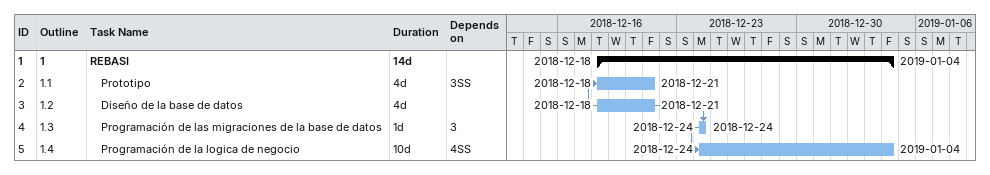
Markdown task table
| ID | WBS | Task | Duration | Start | Finish | Predecessors |
|---|---|---|---|---|---|---|
| 1 | 1 | **REBASI** | 14d | 2018-12-18 | 2019-01-04 |  |
| 2 | 1.1 | Prototipo | 4d | 2018-12-18 | 2018-12-21 | 3SS |
| 3 | 1.2 | Diseño de la base de datos | 4d | 2018-12-18 | 2018-12-21 |  |
| 4 | 1.3 | Programación de las migraciones de la base de datos | 1d | 2018-12-24 | 2018-12-24 | 3 |
| 5 | 1.4 | Programación de la logica de negocio | 10d | 2018-12-24 | 2019-01-04 | 4SS |
